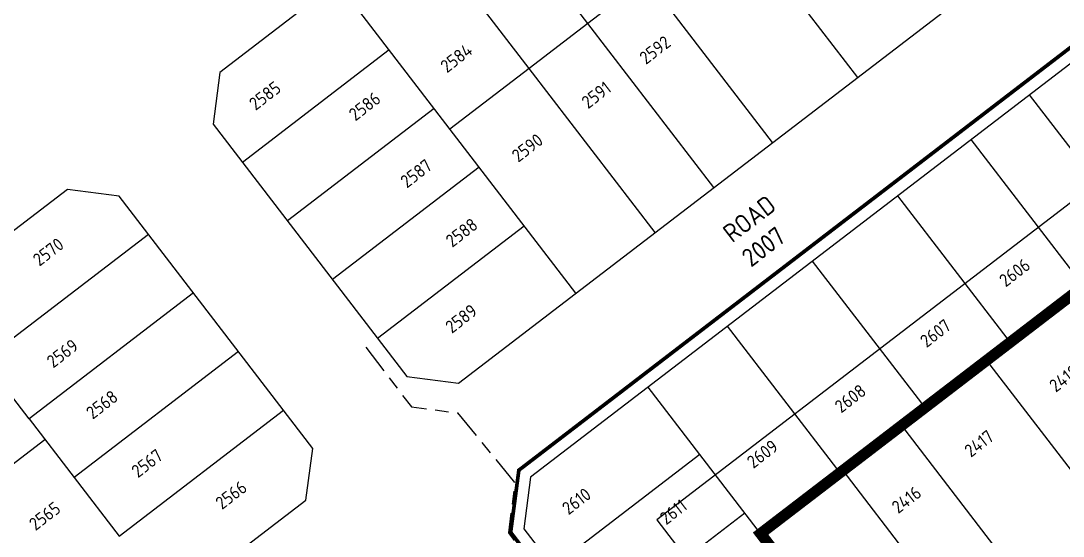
# Model space of a CAD drawing. Extents: x 296374 to 298792, y 6267790 to 6270844.
# Drawn here: x 298046.3 to 298187.2, y 6270001.8 to 6270071.6 of the extents above; entities that cross this region are included whole.
import ezdxf

# ---------------------------------------------------------------- set-up
doc = ezdxf.new("R2010")
doc.units = 0
for name, pattern in [('Cable Exist UG', [8.2, 4, -1.2, 1.8, -1.2]), ('DASHED', [0.75, 0.5, -0.25]), ('DASHED2', [9.525, 6.35, -3.175])]:
    doc.linetypes.add(name, pattern=pattern)
for name, color, linetype in [('_User_Boundary_Stage24', 252, 'DASHED2'), ('_User_Exist_LV', 7, 'Cable Exist UG'), ('_User_Exist_Trench', 7, 'Continuous'), ('_User_Roadnames', 7, 'Continuous'), ('_User_xref', 251, 'Continuous'), ('X-Masterplan_LotLayout_P2$0$D-LO-Stage 24', 251, 'Continuous'), ('X-Masterplan_LotLayout_P2$0$D-LO-Stage 25', 251, 'Continuous'), ('X-Masterplan_LotLayout_P2$0$D-RD-Stage25_BDY', 251, 'Continuous'), ('XR-600340-P4-CI-DESIGN (06032016)$0$GN-ANNO-TEXT-LOT24', 251, 'Continuous'), ('XR-600340-P4-CI-DESIGN (06032016)$0$GN-ANNO-TEXT-LOT25', 251, 'Continuous')]:
    doc.layers.add(name, color=color, linetype=linetype)
doc.layers.add('Viewports', color=6, linetype='Continuous', plot=False)
doc.styles.add('CDD_AN-ISOCP', font='isocp.shx')
doc.styles.add('XR-600340-P4-CI-DESIGN (06032016)$0$CDD_AN-ISOCP', font='isocp.shx')

# ---------------------------------------------------------------- blocks, each defined once
blk = doc.blocks.new('XR-600340-P4-CI-DESIGN (06032016)')
at = {"layer": 'XR-600340-P4-CI-DESIGN (06032016)$0$GN-ANNO-TEXT-LOT24', "linetype": 'ByBlock', "char_height": 1.75, "attachment_point": 5, "rotation": 37.4542, "style": 'XR-600340-P4-CI-DESIGN (06032016)$0$CDD_AN-ISOCP'}
for s, insert in [('2418', (298187.39, 6270023.2)), ('2417', (298175.88, 6270014.37)), ('2416', (298166.07, 6270006.77))]:
    blk.add_mtext(s, dxfattribs=dict(at, insert=insert))
at = {"layer": 'XR-600340-P4-CI-DESIGN (06032016)$0$GN-ANNO-TEXT-LOT25', "linetype": 'ByBlock', "char_height": 1.75, "attachment_point": 5, "rotation": 37.4542, "style": 'XR-600340-P4-CI-DESIGN (06032016)$0$CDD_AN-ISOCP'}
for s, insert in [('2592', (298132.08, 6270067.64)), ('2584', (298105.23, 6270066.54)), ('2585', (298079.35, 6270061.45)), ('2591', (298124.14, 6270061.55)), ('2586', (298092.83, 6270060.01)), ('2590', (298114.82, 6270054.4)), ('2587', (298099.79, 6270050.93)), ('2588', (298105.94, 6270042.92)), ('2570', (298050.06, 6270040.31)), ('2606', (298180.7, 6270037.51)), ('2589', (298105.88, 6270031.27)), ('2607', (298169.99, 6270029.3)), ('2569', (298051.97, 6270026.57)), ('2608', (298158.48, 6270020.47)), ('2568', (298057.32, 6270019.64)), ('2567', (298063.41, 6270011.7)), ('2609', (298146.6, 6270012.96)), ('2566', (298074.78, 6270007.41)), ('2610', (298121.46, 6270006.57)), ('2565', (298049.58, 6270004.56)), ('2611', (298134.55, 6270005.12))]:
    blk.add_mtext(s, dxfattribs=dict(at, insert=insert))
blk = doc.blocks.new('X-Masterplan_LotLayout_P2')
at = {"layer": 'X-Masterplan_LotLayout_P2$0$D-LO-Stage 24'}
for p, q in [((298146.35, 6270002.18), (298206.46, 6270048.3)), ((298176.89, 6270025.62), (298193.94, 6270003.4)), ((298165.39, 6270016.79), (298182.43, 6269994.58)), ((298157.45, 6270010.71), (298174.5, 6269988.49)), ((298156.39, 6269989.09), (298146.35, 6270002.18))]:
    blk.add_line(p, q, dxfattribs=at)
at = {"layer": 'X-Masterplan_LotLayout_P2$0$D-LO-Stage 25'}
for p, q in [((298122.99, 6270071.23), (298107.77, 6270091.07)), ((298159.47, 6270063.93), (298142.43, 6270086.15)), ((298115.06, 6270065.14), (298099.84, 6270084.98)), ((298130.92, 6270077.32), (298122.99, 6270071.23)), ((298147.97, 6270055.1), (298130.92, 6270077.32)), ((298121.39, 6270034.71), (298089.13, 6270076.76)), ((298122.99, 6270071.23), (298115.06, 6270065.14)), ((298140.03, 6270049.02), (298122.99, 6270071.23)), ((298096.13, 6270067.64), (298076.29, 6270052.42)), ((298115.06, 6270065.14), (298104.34, 6270056.93)), ((298132.1, 6270042.93), (298115.06, 6270065.14)), ((298197.92, 6270041.75), (298182.7, 6270061.58)), ((298102.21, 6270059.7), (298082.38, 6270044.49)), ((298174.76, 6270055.5), (298189.98, 6270035.66)), ((298108.3, 6270051.77), (298088.47, 6270036.55)), ((298164.85, 6270047.89), (298180.07, 6270028.05)), ((298094.55, 6270028.62), (298114.39, 6270043.84)), ((298063.6, 6270042.68), (298041.38, 6270025.64)), ((298153.34, 6270039.06), (298168.56, 6270019.23)), ((298069.69, 6270034.75), (298047.47, 6270017.7)), ((298141.84, 6270030.24), (298157.06, 6270010.4)), ((298075.77, 6270026.81), (298053.56, 6270009.77)), ((298047.47, 6270017.7), (298041.38, 6270025.64)), ((298138.13, 6270012.89), (298131.13, 6270022.02)), ((298059.65, 6270001.83), (298081.86, 6270018.88)), ((298047.47, 6270017.7), (298053.56, 6270009.77)), ((298039.68, 6270007.32), (298049.6, 6270014.92)), ((298138.13, 6270012.89), (298118.29, 6269997.68)), ((298146.35, 6270002.18), (298138.13, 6270012.89)), ((298053.56, 6270009.77), (298059.65, 6270001.83)), ((298144.22, 6270004.96), (298124.38, 6269989.74))]:
    blk.add_line(p, q, dxfattribs=at)
at = {"layer": 'X-Masterplan_LotLayout_P2$0$D-RD-Stage25_BDY'}
blk.add_lwpolyline([(298167.48, 6270136.88), (298073.26, 6270064.59), (298072.34, 6270057.58), (298098.51, 6270023.46), (298105.52, 6270022.54), (298199.75, 6270094.83), (298200.67, 6270101.84), (298174.49, 6270135.96)], close=True, dxfattribs=at)
blk.add_lwpolyline([(298223.53, 6270026.11), (298241.75, 6270040.09), (298242.67, 6270047.1), (298216.5, 6270081.21), (298209.49, 6270082.14), (298115.26, 6270009.84), (298114.34, 6270002.83), (298140.51, 6269968.72)], dxfattribs=at)
blk.add_lwpolyline([(297905.88, 6269893.18, 0.131203), (297973.54, 6269921.27), (298084.89, 6270006.71), (298085.82, 6270013.72), (298059.64, 6270047.84), (298052.63, 6270048.76), (298045.53, 6270043.31), (297974.81, 6269989.05, -0.17762), (297916.96, 6269970.97)], format="xyb", dxfattribs=at)

msp = doc.modelspace()

# ---------------------------------------------------------------- linework, layer by layer
at = {"layer": '_User_Boundary_Stage24', "linetype": 'DASHED', "lineweight": -3, "ltscale": 10, "const_width": 1.5, "flags": 128}
msp.add_lwpolyline([(298383.86478, 6269874.3541, 0.032113056), (298398.13037, 6269886.67339), (298353.1989, 6269945.35762), (298350.21638, 6269943.06928), (298343.20585, 6269943.99258), (298256.15847, 6270057.44633), (298242.67097, 6270047.09804), (298241.74767, 6270040.08751), (298223.49986, 6270026.08689), (298206.45562, 6270048.30161), (298146.34675, 6270002.18308), (298156.39068, 6269989.09226), (298136.55611, 6269973.87419), (298140.51281, 6269968.7172), (298127.81868, 6269958.97763), (298123.86198, 6269964.13462), (298101.64733, 6269947.09043), (298091.60291, 6269960.18175), (298052.33009, 6269930.05027), (298059.93985, 6269920.13207)], format="xyb", dxfattribs=at)
at = {"layer": '_User_Exist_LV', "flags": 128}
msp.add_lwpolyline([(298092.96746, 6270027.40015), (298099.15017, 6270019.34188), (298105.3603, 6270018.52399), (298113.13961, 6270009.05247), (298112.24667, 6270002.27247), (298122.79585, 6269988.52313)], dxfattribs=at)
at = {"layer": '_User_Exist_Trench', "lineweight": -3, "const_width": 0.5, "flags": 128}
msp.add_lwpolyline([(298233.97579, 6270061.22368), (298217.41599, 6270082.807), (298209.0092, 6270083.91419), (298113.66752, 6270010.76329), (298112.56033, 6270002.3565), (298126.20334, 6269984.5748)], dxfattribs=at)
at = {"layer": 'Viewports', "lineweight": -3, "ltscale": 10, "flags": 128}
msp.add_lwpolyline([(298348.09607, 6269954.04673), (298258.00507, 6270071.46739), (298233.29744, 6270052.51046), (298232.37414, 6270045.49993), (298225.34646, 6270040.10795), (298208.30222, 6270062.32267), (298132.32569, 6270004.02968), (298142.36962, 6269990.93886), (298125.70858, 6269978.15568), (298125.70858, 6269978.15568), (298103.49389, 6269961.11145), (298093.44952, 6269974.2027), (298038.30896, 6269931.89693), (298045.91936, 6269921.97791), (298023.04786, 6269904.42684), (298029.76884, 6269895.667), (298017.68298, 6269885.27051), (298022.17457, 6269879.30866), (297999.94931, 6269862.25633), (298122.91031, 6269701.86618)], dxfattribs=at)
msp.add_lwpolyline([(298348.09607, 6269954.04673), (298258.00507, 6270071.46739), (298233.29744, 6270052.51046), (298232.37414, 6270045.49993), (298225.34646, 6270040.10795), (298208.30222, 6270062.32267), (298132.32569, 6270004.02968), (298142.36962, 6269990.93886), (298125.70858, 6269978.15568), (298125.70858, 6269978.15568), (298103.49389, 6269961.11145), (298093.44952, 6269974.2027), (298038.30896, 6269931.89693), (298045.91936, 6269921.97791), (298023.04786, 6269904.42684), (298029.76884, 6269895.667), (298017.68298, 6269885.27051), (298022.17457, 6269879.30866), (297999.94931, 6269862.25633), (298122.91031, 6269701.86618)], dxfattribs=at)

# ---------------------------------------------------------------- block references
at = {"layer": '_User_xref', "color": 7}
msp.add_blockref('X-Masterplan_LotLayout_P2', (0, 0), dxfattribs=at)
at = {"layer": '_User_xref', "color": 6, "lineweight": -3}
msp.add_blockref('XR-600340-P4-CI-DESIGN (06032016)', (0, 0), dxfattribs=at)

# ---------------------------------------------------------------- next in the draw order: texts
at = {"layer": '_User_Roadnames', "insert": (298140.9907, 6270043.42818), "char_height": 2.5, "width": 11.13, "attachment_point": 1, "rotation": 37.4972198, "style": 'CDD_AN-ISOCP', "bg_fill": 3, "box_fill_scale": 1.2, "bg_fill_color": 256, "bg_fill_transparency": 0}
msp.add_mtext('ROAD 2007', dxfattribs=at)

# ---------------------------------------------------------------- next in the draw order: texts
at = {"layer": '_User_Roadnames', "insert": (298140.9907, 6270043.42819), "char_height": 2.5, "width": 11.13, "attachment_point": 1, "rotation": 37.4972198, "style": 'CDD_AN-ISOCP', "bg_fill": 3, "box_fill_scale": 1.2, "bg_fill_color": 256, "bg_fill_transparency": 0}
msp.add_mtext('ROAD 2007', dxfattribs=at)

doc.saveas('drawing.dxf')
